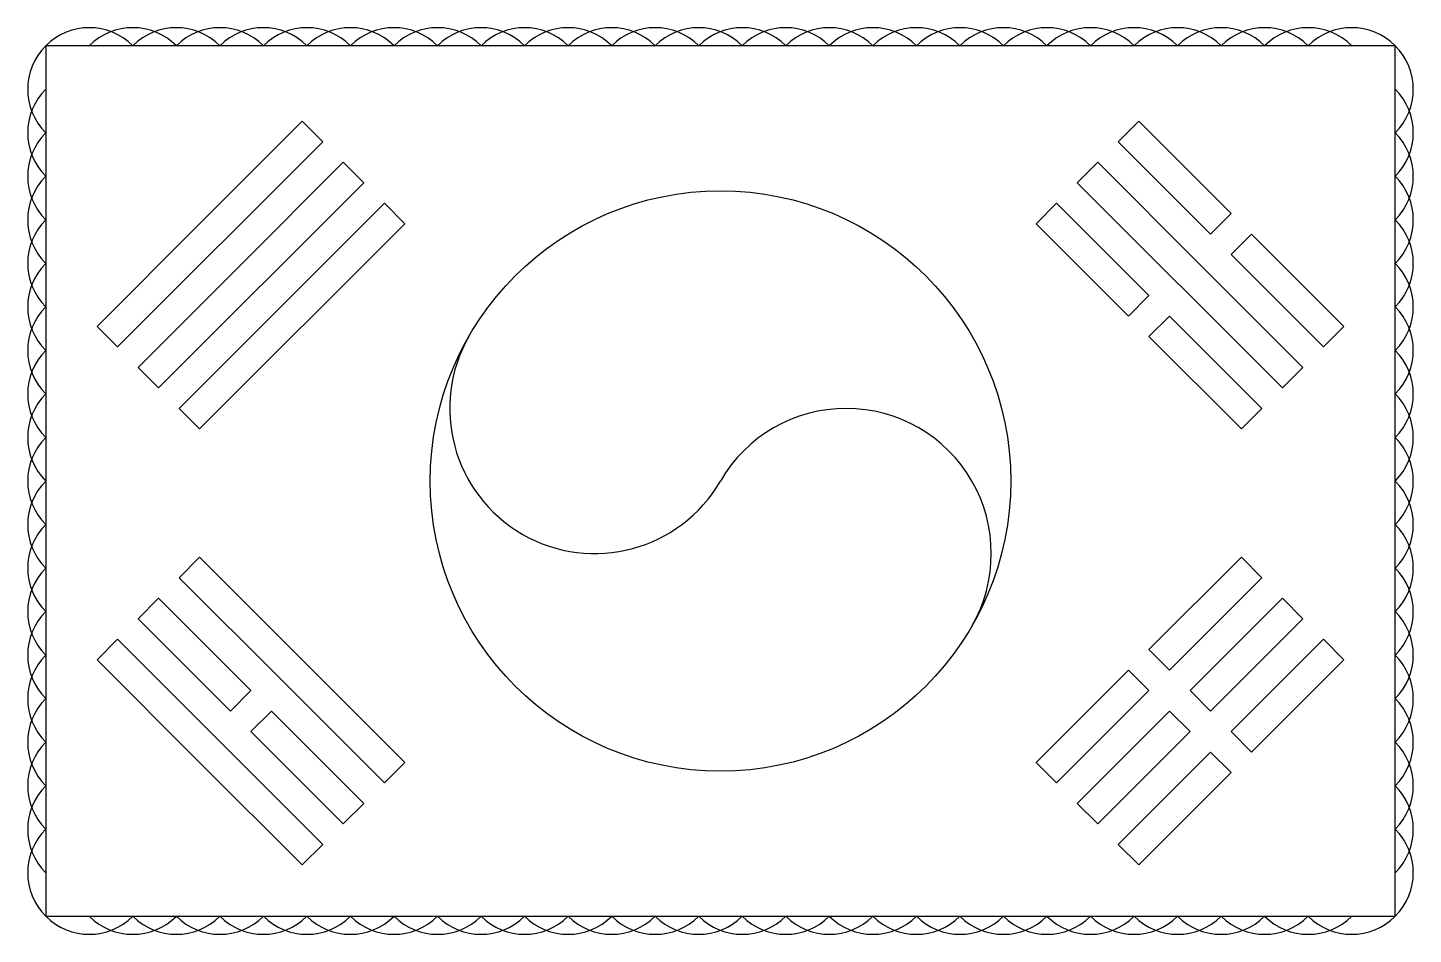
# Model space of a CAD drawing. Header units: millimetres. Extents: x 97 to 2492, y 50 to 1578.
# Drawn here: x 1862.1 to 2339.5, y 251.6 to 564 of the extents above; entities that cross this region are included whole.
import ezdxf

# ---------------------------------------------------------------- set-up
doc = ezdxf.new("R2010")
doc.units = ezdxf.units.MM

# ---------------------------------------------------------------- blocks, each defined once
blk = doc.blocks.new('*U76')
blk.add_lwpolyline([(-3.54, -3.54), (-38.89, 31.82), (-31.82, 38.89), (38.89, -31.82), (31.82, -38.89)], close=True)
blk = doc.blocks.new('*U77')
at = {"color": 0, "linetype": 'ByBlock', "lineweight": -2, "transparency": 16777216}
blk.add_blockref('*U76', (0, 0), dxfattribs=at)
blk = doc.blocks.new('*U84')
blk.add_lwpolyline([(-3.54, -3.54), (-38.89, 31.82), (-31.82, 38.89), (38.89, -31.82), (31.82, -38.89)], close=True)
blk = doc.blocks.new('*U86')
at = {"color": 0, "linetype": 'ByBlock', "lineweight": -2, "transparency": 16777216}
blk.add_blockref('*U84', (0, 0), dxfattribs=at)
blk = doc.blocks.new('*U87')
blk.add_lwpolyline([(-3.54, -3.54), (-38.89, 31.82), (-31.82, 38.89), (38.89, -31.82), (31.82, -38.89)], close=True)
blk = doc.blocks.new('*U89')
at = {"color": 0, "linetype": 'ByBlock', "lineweight": -2, "transparency": 16777216}
blk.add_blockref('*U87', (0, 0), dxfattribs=at)
blk = doc.blocks.new('*U90')
blk.add_lwpolyline([(-3.54, -3.54), (-38.89, 31.82), (-31.82, 38.89), (38.89, -31.82), (31.82, -38.89)], close=True)
blk = doc.blocks.new('*U91')
at = {"color": 0, "linetype": 'ByBlock', "lineweight": -2, "transparency": 16777216}
blk.add_blockref('*U90', (0, 0), dxfattribs=at)
blk = doc.blocks.new('*U92')
blk.add_lwpolyline([(-3.54, -3.54), (-38.89, 31.82), (-31.82, 38.89), (38.89, -31.82), (31.82, -38.89)], close=True)
blk = doc.blocks.new('*U93')
at = {"color": 0, "linetype": 'ByBlock', "lineweight": -2, "transparency": 16777216}
blk.add_blockref('*U92', (0, 0), dxfattribs=at)
blk = doc.blocks.new('*U103')
blk.add_lwpolyline([(-3.54, -3.54), (-38.89, 31.82), (-31.82, 38.89), (38.89, -31.82), (31.82, -38.89)], close=True)
blk = doc.blocks.new('*U104')
at = {"color": 0, "linetype": 'ByBlock', "lineweight": -2, "transparency": 16777216}
blk.add_blockref('*U103', (0, 0), dxfattribs=at)

msp = doc.modelspace()

# ---------------------------------------------------------------- linework, layer by layer
for p, q in [((2237.871, 524.723), (2244.942, 531.794)), ((2244.942, 531.794), (2276.762, 499.974)), ((2269.691, 492.903), (2237.871, 524.723)), ((2209.586, 496.438), (2216.657, 503.509)), ((2216.657, 503.509), (2248.477, 471.69)), ((2276.762, 499.974), (2269.691, 492.903)), ((2241.406, 464.618), (2209.586, 496.438)), ((2283.833, 492.903), (2276.762, 485.832)), ((2283.833, 492.903), (2315.652, 461.083)), ((2308.581, 454.012), (2276.762, 485.832)), ((2248.477, 471.69), (2241.406, 464.618)), ((2255.548, 464.618), (2248.477, 457.547)), ((2255.548, 464.618), (2287.368, 432.799)), ((2315.652, 461.083), (2308.581, 454.012)), ((2280.297, 425.728), (2248.477, 457.547)), ((2287.368, 432.799), (2280.297, 425.728)), ((2280.297, 381.534), (2248.477, 349.714)), ((2287.368, 374.463), (2280.297, 381.534)), ((2255.548, 342.643), (2287.368, 374.463)), ((1900.15, 360.321), (1907.221, 367.392)), ((1907.221, 367.392), (1939.041, 335.572)), ((2294.439, 367.392), (2262.619, 335.572)), ((2301.51, 360.321), (2294.439, 367.392)), ((1931.97, 328.501), (1900.15, 360.321)), ((2269.691, 328.501), (2301.51, 360.321)), ((2248.477, 349.714), (2255.548, 342.643)), ((2308.581, 353.25), (2276.762, 321.43)), ((2315.652, 346.179), (2308.581, 353.25)), ((2283.833, 314.359), (2315.652, 346.179)), ((2241.406, 342.643), (2209.586, 310.823)), ((2248.477, 335.572), (2241.406, 342.643)), ((1939.041, 335.572), (1931.97, 328.501)), ((2216.657, 303.752), (2248.477, 335.572)), ((2262.619, 335.572), (2269.691, 328.501)), ((1939.041, 321.43), (1946.112, 328.501)), ((1946.112, 328.501), (1977.932, 296.681)), ((2255.548, 328.501), (2223.729, 296.681)), ((2262.619, 321.43), (2255.548, 328.501)), ((1970.861, 289.61), (1939.041, 321.43)), ((2230.8, 289.61), (2262.619, 321.43)), ((2276.762, 321.43), (2283.833, 314.359)), ((2209.586, 310.823), (2216.657, 303.752)), ((2269.691, 314.359), (2237.871, 282.539)), ((2276.762, 307.288), (2269.691, 314.359)), ((2244.942, 275.468), (2276.762, 307.288)), ((1977.932, 296.681), (1970.861, 289.61)), ((2223.729, 296.681), (2230.8, 289.61)), ((2237.871, 282.539), (2244.942, 275.468))]:
    msp.add_line(p, q)
msp.add_lwpolyline([(1868.33, 257.79), (2333.33, 257.79), (2333.33, 557.79), (1868.33, 557.79)], close=True)
msp.add_circle((2100.83, 407.79), 100)
for centre, radius, start, end in [((1883.33, 542.79), 21.213, 45, 225), ((1898.33, 542.79), 21.213, 45, 135), ((1913.33, 542.79), 21.213, 45, 135), ((1928.33, 542.79), 21.213, 45, 135), ((1943.33, 542.79), 21.213, 45, 135), ((1958.33, 542.79), 21.213, 45, 135), ((1973.33, 542.79), 21.213, 45, 135), ((1988.33, 542.79), 21.213, 45, 135), ((2003.33, 542.79), 21.213, 45, 135), ((2018.33, 542.79), 21.213, 45, 135), ((2033.33, 542.79), 21.213, 45, 135), ((2048.33, 542.79), 21.213, 45, 135), ((2063.33, 542.79), 21.213, 45, 135), ((2078.33, 542.79), 21.213, 45, 135), ((2093.33, 542.79), 21.213, 45, 135), ((2108.33, 542.79), 21.213, 45, 135), ((2123.33, 542.79), 21.213, 45, 135), ((2138.33, 542.79), 21.213, 45, 135), ((2153.33, 542.79), 21.213, 45, 135), ((2168.33, 542.79), 21.213, 45, 135), ((2183.33, 542.79), 21.213, 45, 135), ((2198.33, 542.79), 21.213, 45, 135), ((2213.33, 542.79), 21.213, 45, 135), ((2228.33, 542.79), 21.213, 45, 135), ((2243.33, 542.79), 21.213, 45, 135), ((2258.33, 542.79), 21.213, 45, 135), ((2273.33, 542.79), 21.213, 45, 135), ((2288.33, 542.79), 21.213, 45, 135), ((2303.33, 542.79), 21.213, 45, 135), ((2318.33, 542.79), 21.213, 315, 135), ((1883.33, 527.79), 21.213, 135, 225), ((2318.33, 527.79), 21.213, 315, 45), ((1883.33, 512.79), 21.213, 135, 225), ((2318.33, 512.79), 21.213, 315, 45), ((1883.33, 497.79), 21.213, 135, 225), ((2318.33, 497.79), 21.213, 315, 45), ((1883.33, 482.79), 21.213, 135, 225), ((2318.33, 482.79), 21.213, 315, 45), ((1883.33, 467.79), 21.213, 135, 225), ((2318.33, 467.79), 21.213, 315, 45), ((1883.33, 452.79), 21.213, 135, 225), ((2318.33, 452.79), 21.213, 315, 45), ((2057.529, 432.79), 50, 150, 330), ((1883.33, 437.79), 21.213, 135, 225), ((2318.33, 437.79), 21.213, 315, 45), ((1883.33, 422.79), 21.213, 135, 225), ((2318.33, 422.79), 21.213, 315, 45), ((2144.131, 382.79), 50, 330, 150), ((1883.33, 407.79), 21.213, 135, 225), ((2318.33, 407.79), 21.213, 315, 45), ((1883.33, 392.79), 21.213, 135, 225), ((2318.33, 392.79), 21.213, 315, 45), ((1883.33, 377.79), 21.213, 135, 225), ((2318.33, 377.79), 21.213, 315, 45), ((1883.33, 362.79), 21.213, 135, 225), ((2318.33, 362.79), 21.213, 315, 45), ((1883.33, 347.79), 21.213, 135, 225), ((2318.33, 347.79), 21.213, 315, 45), ((1883.33, 332.79), 21.213, 135, 225), ((2318.33, 332.79), 21.213, 315, 45), ((1883.33, 317.79), 21.213, 135, 225), ((2318.33, 317.79), 21.213, 315, 45), ((1883.33, 302.79), 21.213, 135, 225), ((2318.33, 302.79), 21.213, 315, 45), ((1883.33, 287.79), 21.213, 135, 225), ((2318.33, 287.79), 21.213, 315, 45), ((1883.33, 272.79), 21.213, 135, 315), ((2318.33, 272.79), 21.213, 225, 45), ((1898.33, 272.79), 21.213, 225, 315), ((1913.33, 272.79), 21.213, 225, 315), ((1928.33, 272.79), 21.213, 225, 315), ((1943.33, 272.79), 21.213, 225, 315), ((1958.33, 272.79), 21.213, 225, 315), ((1973.33, 272.79), 21.213, 225, 315), ((1988.33, 272.79), 21.213, 225, 315), ((2003.33, 272.79), 21.213, 225, 315), ((2018.33, 272.79), 21.213, 225, 315), ((2033.33, 272.79), 21.213, 225, 315), ((2048.33, 272.79), 21.213, 225, 315), ((2063.33, 272.79), 21.213, 225, 315), ((2078.33, 272.79), 21.213, 225, 315), ((2093.33, 272.79), 21.213, 225, 315), ((2108.33, 272.79), 21.213, 225, 315), ((2123.33, 272.79), 21.213, 225, 315), ((2138.33, 272.79), 21.213, 225, 315), ((2153.33, 272.79), 21.213, 225, 315), ((2168.33, 272.79), 21.213, 225, 315), ((2183.33, 272.79), 21.213, 225, 315), ((2198.33, 272.79), 21.213, 225, 315), ((2213.33, 272.79), 21.213, 225, 315), ((2228.33, 272.79), 21.213, 225, 315), ((2243.33, 272.79), 21.213, 225, 315), ((2258.33, 272.79), 21.213, 225, 315), ((2273.33, 272.79), 21.213, 225, 315), ((2288.33, 272.79), 21.213, 225, 315), ((2303.33, 272.79), 21.213, 225, 315)]:
    msp.add_arc(centre, radius, start, end)

# ---------------------------------------------------------------- block references
at = {"xscale": -1, "rotation": 180}
for name, p in [('*U89', (1924.899, 492.903)), ('*U91', (1939.041, 478.761)), ('*U93', (1953.183, 464.618))]:
    msp.add_blockref(name, p, dxfattribs=at)
at = {"rotation": 180}
msp.add_blockref('*U104', (2262.619, 478.761), dxfattribs=at)
for name, p in [('*U86', (1953.183, 342.643)), ('*U77', (1924.899, 314.359))]:
    msp.add_blockref(name, p)

doc.saveas('drawing.dxf')
